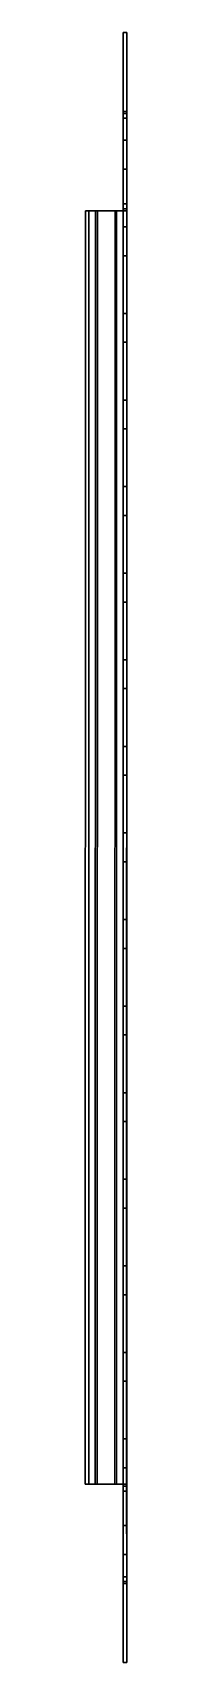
# Model space of a CAD drawing. Extents: x -11 to 1, y 0 to 476.
import ezdxf

# ---------------------------------------------------------------- set-up
doc = ezdxf.new("R2010")
doc.units = 0
doc.layers.get('0').update_dxf_attribs({"color": 1, "linetype": 'CONTINUOUS'})

# ---------------------------------------------------------------- blocks, each defined once
blk = doc.blocks.new('QUAD')
at = {"linetype": 'CONTINUOUS'}
for p, q in [((-1, -8.42), (-1, -16.84)), ((-1, -8.42), (-1, -8.42, 8.42)), ((-1, -8.42, 8.42), (-1, -16.84, 8.42)), ((-1, -16.84), (-1, -16.84, 8.42)), ((-1, -33.68), (-1, -42.1)), ((-1, -33.68), (-1, -33.68, 8.42)), ((-1, -33.68, 8.42), (-1, -42.1, 8.42)), ((-1, -42.1), (-1, -42.1, 8.42)), ((-1, -58.94), (-1, -67.36)), ((-1, -58.94), (-1, -58.94, 8.42)), ((-1, -58.94, 8.42), (-1, -67.36, 8.42)), ((-1, -67.36), (-1, -67.36, 8.42)), ((-1, -84.2), (-1, -92.62)), ((-1, -84.2), (-1, -84.2, 8.42)), ((-1, -84.2, 8.42), (-1, -92.62, 8.42)), ((-1, -92.62), (-1, -92.62, 8.42)), ((-1, -109.46), (-1, -117.88)), ((-1, -109.46), (-1, -109.46, 8.42)), ((-1, -109.46, 8.42), (-1, -117.88, 8.42)), ((-1, -117.88), (-1, -117.88, 8.42)), ((-1, -134.72), (-1, -143.14)), ((-1, -134.72), (-1, -134.72, 8.42)), ((-1, -134.72, 8.42), (-1, -143.14, 8.42)), ((-1, -143.14), (-1, -143.14, 8.42)), ((-1, -159.98), (-1, -168.4)), ((-1, -159.98), (-1, -159.98, 8.42)), ((-1, -159.98, 8.42), (-1, -168.4, 8.42)), ((-1, -168.4), (-1, -168.4, 8.42)), ((-1, -185.24), (-1, -193.66)), ((-1, -185.24), (-1, -185.24, 8.42)), ((-1, -185.24, 8.42), (-1, -193.66, 8.42)), ((-1, -193.66), (-1, -193.66, 8.42)), ((-1, -210.5), (-1, -218.92)), ((-1, -210.5), (-1, -210.5, 8.42)), ((-1, -210.5, 8.42), (-1, -218.92, 8.42)), ((-1, -218.92), (-1, -218.92, 8.42)), ((-1, -235.76), (-1, -244.18)), ((-1, -235.76), (-1, -235.76, 8.42)), ((-1, -235.76, 8.42), (-1, -244.18, 8.42)), ((-1, -244.18), (-1, -244.18, 8.42)), ((-1, -261.02), (-1, -269.44)), ((-1, -261.02), (-1, -261.02, 8.42)), ((-1, -261.02, 8.42), (-1, -269.44, 8.42)), ((-1, -269.44), (-1, -269.44, 8.42)), ((-1, -286.28), (-1, -286.28, 8.42)), ((-1, -286.28), (-1, -294.7)), ((-1, -286.28, 8.42), (-1, -294.7, 8.42)), ((-1, -294.7), (-1, -294.7, 8.42)), ((-1, -311.54), (-1, -319.96)), ((-1, -311.54), (-1, -311.54, 8.42)), ((-1, -311.54, 8.42), (-1, -319.96, 8.42)), ((-1, -319.96), (-1, -319.96, 8.42)), ((-1, -336.8), (-1, -336.8, 8.42)), ((-1, -336.8), (-1, -345.22)), ((-1, -336.8, 8.42), (-1, -345.22, 8.42)), ((-1, -345.22), (-1, -345.22, 8.42)), ((-1, -362.06), (-1, -362.06, 8.42)), ((-1, -362.06), (-1, -370.48)), ((-1, -362.06, 8.42), (-1, -370.48, 8.42)), ((-1, -370.48), (-1, -370.48, 8.42)), ((-1, -387.32), (-1, -387.32, 8.42)), ((-1, -387.32), (-1, -395.74)), ((-1, -387.32, 8.42), (-1, -395.74, 8.42)), ((-1, -395.74), (-1, -395.74, 8.42)), ((-1, -412.58), (-1, -412.58, 8.42)), ((-1, -412.58), (-1, -421)), ((-1, -412.58, 8.42), (-1, -421, 8.42)), ((-1, -421), (-1, -421, 8.42))]:
    blk.add_line(p, q, dxfattribs=at)

msp = doc.modelspace()

# ---------------------------------------------------------------- linework, layer by layer
at = {"linetype": 'CONTINUOUS'}
for p, q in [((0, 475.5), (0, 0)), ((0, 475.5, 25.26), (0, 0, 25.26)), ((1, 475.5), (0, 475.5)), ((1, 475.5, 82), (0, 475.5, 82)), ((0, 475.5), (0, 475.5, 82)), ((0, 475.5, 82), (0, 452.5, 82)), ((1, 475.5), (1, 0)), ((1, 475.5, 25.26), (1, 0, 25.26)), ((1, 475.5), (1, 475.5, 82)), ((1, 475.5, 82), (1, 452.5, 82)), ((0, 452.5), (1, 452.5)), ((0, 23, 82), (0, 452.5, 82)), ((0, 452.5, 82), (1, 452.5, 82)), ((0, 452.5, 82), (0, 452.5, 82)), ((0, 452.5, 82), (0, 23, 82)), ((0, 452.5, 25.26), (0, 444.08, 25.26)), ((0, 451.91, 83.41), (0, 23.59, 83.41)), ((1, 452.5, 82), (1, 23, 82)), ((1, 93.5, 82), (1, 452.5, 82)), ((1, 452.5, 25.26), (1, 444.08, 25.26)), ((1, 23.59, 83.41), (1, 451.91, 83.41)), ((0, 25, 84), (0, 450.5, 84)), ((1, 450.5, 84), (1, 25, 84)), ((1, 450.5, 84), (1, 425.5, 84)), ((0, 444.08, 33.68), (1, 444.08, 33.68)), ((0, 444.08, 25.26), (1, 444.08, 25.26)), ((0, 444.08, 58.94), (1, 444.08, 58.94)), ((0, 444.08, 50.52), (1, 444.08, 50.52)), ((0, 444.08, 58.94), (0, 444.08, 82)), ((0, 435.66, 33.68), (1, 435.66, 33.68)), ((0, 435.66, 25.26), (1, 435.66, 25.26)), ((0, 435.66, 58.94), (1, 435.66, 58.94)), ((0, 435.66, 50.52), (1, 435.66, 50.52)), ((0, 435.66, 25.26), (0, 418.82, 25.26)), ((0, 435.66, 50.52), (0, 418.82, 50.52)), ((1, 435.66, 25.26), (1, 418.82, 25.26)), ((1, 435.66, 50.52), (1, 418.82, 50.52)), ((-11.06, 52, 92.89), (-11, 423.5, 92.89)), ((-11.06, 52, 88.29), (-11, 423.5, 88.29)), ((-11, 423.5, 92.89), (-10, 423.5, 92.62)), ((-11, 423.5, 92.89), (-8.08, 423.5, 97.95)), ((-11, 423.5, 88.29), (-10, 423.5, 88.29)), ((-11, 423.5, 88.29), (-11, 423.5, 92.89)), ((-10, 423.5, 92.62), (-10.06, 52, 92.62)), ((-10, 423.5, 88.29), (-10.06, 52, 88.29)), ((-7.5, 423.5, 96.95), (-10, 423.5, 92.62)), ((-10, 423.5, 88.29), (-10, 423.5, 92.62)), ((-8.08, 423.5, 97.95), (-8.14, 52, 97.95)), ((-1.92, 423.5, 97.95), (-8.08, 423.5, 97.95)), ((-8.08, 423.5, 97.95), (-7.5, 423.5, 96.95)), ((-2.5, 423.5, 96.95), (-7.5, 423.5, 96.95)), ((-1.92, 423.5, 97.95), (-2.5, 423.5, 96.95)), ((-2.5, 423.5, 96.95), (0, 423.5, 92.62)), ((-1.98, 423.5, 97.95), (-1.98, 52, 97.95)), ((1, 423.5, 92.89), (-1.92, 423.5, 97.95)), ((0, 424.09, 84.59), (-0.06, 51.41, 84.59)), ((0, 423.5, 86), (-0.06, 52, 86)), ((0, 423.5, 92.62), (-0.06, 52, 92.62)), ((0, 424.09, 84.59), (0, 425.5, 84)), ((1, 425.5, 84), (0, 425.5, 84)), ((0, 423.5, 86), (0, 424.09, 84.59)), ((1, 424.09, 84.59), (0, 424.09, 84.59)), ((0, 423.5, 86), (0, 423.5, 92.62)), ((0, 423.5, 86), (1, 423.5, 86)), ((0, 423.5, 92.62), (1, 423.5, 92.89)), ((1, 425.5, 84), (0.94, 51.41, 84.59)), ((0.94, 423.5, 86), (0.94, 52, 86)), ((1, 423.5, 92.89), (0.94, 52, 92.89)), ((1, 424.09, 84.59), (1, 425.5, 84)), ((1, 423.5, 86), (1, 424.09, 84.59)), ((1, 423.5, 86), (1, 423.5, 92.89)), ((0, 418.82, 33.68), (1, 418.82, 33.68)), ((0, 418.82, 25.26), (1, 418.82, 25.26)), ((0, 418.82, 58.94), (1, 418.82, 58.94)), ((0, 418.82, 50.52), (1, 418.82, 50.52)), ((0, 410.4, 33.68), (1, 410.4, 33.68)), ((0, 410.4, 25.26), (1, 410.4, 25.26)), ((0, 410.4, 58.94), (1, 410.4, 58.94)), ((0, 410.4, 50.52), (1, 410.4, 50.52)), ((0, 410.4, 25.26), (0, 393.56, 25.26)), ((0, 410.4, 50.52), (0, 393.56, 50.52)), ((1, 410.4, 25.26), (1, 393.56, 25.26)), ((1, 410.4, 50.52), (1, 393.56, 50.52)), ((0, 393.56, 33.68), (1, 393.56, 33.68)), ((0, 393.56, 25.26), (1, 393.56, 25.26)), ((0, 393.56, 58.94), (1, 393.56, 58.94)), ((0, 393.56, 50.52), (1, 393.56, 50.52)), ((0, 385.14, 33.68), (1, 385.14, 33.68)), ((0, 385.14, 25.26), (1, 385.14, 25.26)), ((0, 385.14, 58.94), (1, 385.14, 58.94)), ((0, 385.14, 50.52), (1, 385.14, 50.52)), ((0, 385.14, 25.26), (0, 368.3, 25.26)), ((0, 385.14, 50.52), (0, 368.3, 50.52)), ((1, 385.14, 25.26), (1, 368.3, 25.26)), ((1, 385.14, 50.52), (1, 368.3, 50.52)), ((0, 368.3, 33.68), (1, 368.3, 33.68)), ((0, 368.3, 25.26), (1, 368.3, 25.26)), ((0, 368.3, 58.94), (1, 368.3, 58.94)), ((0, 368.3, 50.52), (1, 368.3, 50.52)), ((0, 359.88, 33.68), (1, 359.88, 33.68)), ((0, 359.88, 25.26), (1, 359.88, 25.26)), ((0, 359.88, 58.94), (1, 359.88, 58.94)), ((0, 359.88, 50.52), (1, 359.88, 50.52)), ((0, 359.88, 25.26), (0, 343.04, 25.26)), ((0, 359.88, 50.52), (0, 343.04, 50.52)), ((1, 359.88, 25.26), (1, 343.04, 25.26)), ((1, 359.88, 50.52), (1, 343.04, 50.52)), ((0, 343.04, 33.68), (1, 343.04, 33.68)), ((0, 343.04, 25.26), (1, 343.04, 25.26)), ((0, 343.04, 58.94), (1, 343.04, 58.94)), ((0, 343.04, 50.52), (1, 343.04, 50.52)), ((0, 334.62, 33.68), (1, 334.62, 33.68)), ((0, 334.62, 25.26), (1, 334.62, 25.26)), ((0, 334.62, 58.94), (1, 334.62, 58.94)), ((0, 334.62, 50.52), (1, 334.62, 50.52)), ((0, 334.62, 25.26), (0, 317.78, 25.26)), ((0, 334.62, 50.52), (0, 317.78, 50.52)), ((1, 334.62, 25.26), (1, 317.78, 25.26)), ((1, 334.62, 50.52), (1, 317.78, 50.52)), ((0, 317.78, 33.68), (1, 317.78, 33.68)), ((0, 317.78, 25.26), (1, 317.78, 25.26)), ((0, 317.78, 58.94), (1, 317.78, 58.94)), ((0, 317.78, 50.52), (1, 317.78, 50.52)), ((0, 309.36, 33.68), (1, 309.36, 33.68)), ((0, 309.36, 25.26), (1, 309.36, 25.26)), ((0, 309.36, 58.94), (1, 309.36, 58.94)), ((0, 309.36, 50.52), (1, 309.36, 50.52)), ((0, 309.36, 25.26), (0, 292.52, 25.26)), ((0, 309.36, 50.52), (0, 292.52, 50.52)), ((1, 309.36, 25.26), (1, 292.52, 25.26)), ((1, 309.36, 50.52), (1, 292.52, 50.52)), ((0, 292.52, 33.68), (1, 292.52, 33.68)), ((0, 292.52, 25.26), (1, 292.52, 25.26)), ((0, 292.52, 58.94), (1, 292.52, 58.94)), ((0, 292.52, 50.52), (1, 292.52, 50.52)), ((0, 284.1, 33.68), (1, 284.1, 33.68)), ((0, 284.1, 25.26), (1, 284.1, 25.26)), ((0, 284.1, 58.94), (1, 284.1, 58.94)), ((0, 284.1, 50.52), (1, 284.1, 50.52)), ((0, 284.1, 25.26), (0, 267.26, 25.26)), ((0, 284.1, 50.52), (0, 267.26, 50.52)), ((1, 284.1, 25.26), (1, 267.26, 25.26)), ((1, 284.1, 50.52), (1, 267.26, 50.52)), ((0, 267.26, 33.68), (1, 267.26, 33.68)), ((0, 267.26, 25.26), (1, 267.26, 25.26)), ((0, 267.26, 58.94), (1, 267.26, 58.94)), ((0, 267.26, 50.52), (1, 267.26, 50.52)), ((0, 258.84, 33.68), (1, 258.84, 33.68)), ((0, 258.84, 25.26), (1, 258.84, 25.26)), ((0, 258.84, 58.94), (1, 258.84, 58.94)), ((0, 258.84, 50.52), (1, 258.84, 50.52)), ((0, 258.84, 25.26), (0, 242, 25.26)), ((0, 258.84, 50.52), (0, 242, 50.52)), ((1, 258.84, 25.26), (1, 242, 25.26)), ((1, 258.84, 50.52), (1, 242, 50.52)), ((0, 242, 33.68), (1, 242, 33.68)), ((0, 242, 25.26), (1, 242, 25.26)), ((0, 242, 58.94), (1, 242, 58.94)), ((0, 242, 50.52), (1, 242, 50.52)), ((0, 233.58, 33.68), (1, 233.58, 33.68)), ((0, 233.58, 25.26), (1, 233.58, 25.26)), ((0, 233.58, 58.94), (1, 233.58, 58.94)), ((0, 233.58, 50.52), (1, 233.58, 50.52)), ((0, 233.58, 25.26), (0, 216.74, 25.26)), ((0, 233.58, 50.52), (0, 216.74, 50.52)), ((1, 233.58, 25.26), (1, 216.74, 25.26)), ((1, 233.58, 50.52), (1, 216.74, 50.52)), ((0, 216.74, 33.68), (1, 216.74, 33.68)), ((0, 216.74, 25.26), (1, 216.74, 25.26)), ((0, 216.74, 58.94), (1, 216.74, 58.94)), ((0, 216.74, 50.52), (1, 216.74, 50.52)), ((0, 208.32, 33.68), (1, 208.32, 33.68)), ((0, 208.32, 25.26), (1, 208.32, 25.26)), ((0, 208.32, 58.94), (1, 208.32, 58.94)), ((0, 208.32, 50.52), (1, 208.32, 50.52)), ((0, 208.32, 25.26), (0, 191.48, 25.26)), ((0, 208.32, 50.52), (0, 191.48, 50.52)), ((1, 208.32, 25.26), (1, 191.48, 25.26)), ((1, 208.32, 50.52), (1, 191.48, 50.52)), ((0, 191.48, 33.68), (1, 191.48, 33.68)), ((0, 191.48, 25.26), (1, 191.48, 25.26)), ((0, 191.48, 58.94), (1, 191.48, 58.94)), ((0, 191.48, 50.52), (1, 191.48, 50.52)), ((0, 183.06, 33.68), (1, 183.06, 33.68)), ((0, 183.06, 25.26), (1, 183.06, 25.26)), ((0, 183.06, 58.94), (1, 183.06, 58.94)), ((0, 183.06, 50.52), (1, 183.06, 50.52)), ((0, 183.06, 25.26), (0, 166.22, 25.26)), ((0, 183.06, 50.52), (0, 166.22, 50.52)), ((1, 183.06, 25.26), (1, 166.22, 25.26)), ((1, 183.06, 50.52), (1, 166.22, 50.52)), ((0, 166.22, 33.68), (1, 166.22, 33.68)), ((0, 166.22, 25.26), (1, 166.22, 25.26)), ((0, 166.22, 58.94), (1, 166.22, 58.94)), ((0, 166.22, 50.52), (1, 166.22, 50.52)), ((0, 157.8, 33.68), (1, 157.8, 33.68)), ((0, 157.8, 25.26), (1, 157.8, 25.26)), ((0, 157.8, 58.94), (1, 157.8, 58.94)), ((0, 157.8, 50.52), (1, 157.8, 50.52)), ((0, 157.8, 25.26), (0, 140.96, 25.26)), ((0, 157.8, 50.52), (0, 140.96, 50.52)), ((1, 157.8, 25.26), (1, 140.96, 25.26)), ((1, 157.8, 50.52), (1, 140.96, 50.52)), ((0, 140.96, 33.68), (1, 140.96, 33.68)), ((0, 140.96, 25.26), (1, 140.96, 25.26)), ((0, 140.96, 58.94), (1, 140.96, 58.94)), ((0, 140.96, 50.52), (1, 140.96, 50.52)), ((0, 132.54, 33.68), (1, 132.54, 33.68)), ((0, 132.54, 25.26), (1, 132.54, 25.26)), ((0, 132.54, 58.94), (1, 132.54, 58.94)), ((0, 132.54, 50.52), (1, 132.54, 50.52)), ((0, 132.54, 25.26), (0, 115.7, 25.26)), ((0, 132.54, 50.52), (0, 115.7, 50.52)), ((1, 132.54, 25.26), (1, 115.7, 25.26)), ((1, 132.54, 50.52), (1, 115.7, 50.52)), ((0, 115.7, 33.68), (1, 115.7, 33.68)), ((0, 115.7, 25.26), (1, 115.7, 25.26)), ((0, 115.7, 58.94), (1, 115.7, 58.94)), ((0, 115.7, 50.52), (1, 115.7, 50.52)), ((0, 107.28, 33.68), (1, 107.28, 33.68)), ((0, 107.28, 25.26), (1, 107.28, 25.26)), ((0, 107.28, 58.94), (1, 107.28, 58.94)), ((0, 107.28, 50.52), (1, 107.28, 50.52)), ((0, 107.28, 25.26), (0, 90.44, 25.26)), ((0, 107.28, 50.52), (0, 90.44, 50.52)), ((1, 107.28, 25.26), (1, 90.44, 25.26)), ((1, 107.28, 50.52), (1, 90.44, 50.52)), ((0, 90.44, 33.68), (1, 90.44, 33.68)), ((0, 90.44, 25.26), (1, 90.44, 25.26)), ((0, 90.44, 58.94), (1, 90.44, 58.94)), ((0, 90.44, 50.52), (1, 90.44, 50.52)), ((0, 82.02, 33.68), (1, 82.02, 33.68)), ((0, 82.02, 25.26), (1, 82.02, 25.26)), ((0, 82.02, 58.94), (1, 82.02, 58.94)), ((0, 82.02, 50.52), (1, 82.02, 50.52)), ((0, 82.02, 25.26), (0, 65.18, 25.26)), ((0, 82.02, 50.52), (0, 65.18, 50.52)), ((1, 82.02, 25.26), (1, 65.18, 25.26)), ((1, 82.02, 50.52), (1, 65.18, 50.52)), ((0, 65.18, 33.68), (1, 65.18, 33.68)), ((0, 65.18, 25.26), (1, 65.18, 25.26)), ((0, 65.18, 58.94), (1, 65.18, 58.94)), ((0, 65.18, 50.52), (1, 65.18, 50.52)), ((0, 56.76, 33.68), (1, 56.76, 33.68)), ((0, 56.76, 25.26), (1, 56.76, 25.26)), ((0, 56.76, 58.94), (1, 56.76, 58.94)), ((0, 56.76, 50.52), (1, 56.76, 50.52)), ((0, 56.76, 25.26), (0, 39.92, 25.26)), ((0, 56.76, 50.52), (0, 39.92, 50.52)), ((1, 56.76, 25.26), (1, 39.92, 25.26)), ((1, 56.76, 50.52), (1, 39.92, 50.52)), ((-8.14, 52, 97.95), (-11.06, 52, 92.89)), ((-10.06, 52, 92.62), (-11.06, 52, 92.89)), ((-11.06, 52, 92.89), (-11.06, 52, 88.29)), ((-10.06, 52, 88.29), (-11.06, 52, 88.29)), ((-7.56, 52, 96.95), (-10.06, 52, 92.62)), ((-10.06, 52, 92.62), (-10.06, 52, 88.29)), ((-1.98, 52, 97.95), (-8.14, 52, 97.95)), ((-8.14, 52, 97.95), (-7.56, 52, 96.95)), ((-7.56, 52, 96.95), (-2.56, 52, 96.95)), ((-0.06, 52, 92.62), (-2.56, 52, 96.95)), ((-2.56, 52, 96.95), (-1.98, 52, 97.95)), ((0.94, 52, 92.89), (-1.98, 52, 97.95)), ((-0.06, 51.41, 84.59), (-0.06, 52, 86)), ((-0.06, 52, 86), (0.94, 52, 86)), ((-0.06, 52, 86), (-0.06, 52, 92.62)), ((-0.06, 52, 92.62), (0.94, 52, 92.89)), ((-0.06, 51.41, 84.59), (0.94, 51.41, 84.59)), ((-0.06, 51.41, 84.59), (-0.06, 50, 84)), ((-0.06, 50, 84), (0.94, 50, 84)), ((0.94, 52, 86), (0.94, 51.41, 84.59)), ((0.94, 52, 86), (0.94, 52, 92.89)), ((0.94, 51.41, 84.59), (0.94, 50, 84)), ((1, 25, 84), (0.94, 50, 84)), ((0, 39.92, 33.68), (1, 39.92, 33.68)), ((0, 39.92, 25.26), (1, 39.92, 25.26)), ((0, 39.92, 58.94), (1, 39.92, 58.94)), ((0, 39.92, 50.52), (1, 39.92, 50.52)), ((0, 31.5, 33.68), (1, 31.5, 33.68)), ((0, 31.5, 25.26), (1, 31.5, 25.26)), ((0, 31.5, 58.94), (1, 31.5, 58.94)), ((0, 31.5, 50.52), (1, 31.5, 50.52)), ((0, 31.5, 58.94), (0, 31.5, 82)), ((0, 31.5, 25.26), (0, 23, 25.26)), ((1, 31.5, 25.26), (1, 23, 25.26)), ((0, 23.59, 83.41), (0, 25, 84)), ((0, 25, 84), (1, 25, 84)), ((1, 25, 84), (1, 23.59, 83.41)), ((0, 23, 82), (0, 23.59, 83.41)), ((0, 23.59, 83.41), (1, 23.59, 83.41)), ((1, 23, 82), (0, 23, 82)), ((0, 0, 82), (0, 23, 82)), ((1, 23.59, 83.41), (1, 23, 82)), ((1, 0, 82), (1, 23, 82)), ((0, 0), (1, 0)), ((0, 0, 82), (1, 0, 82)), ((0, 0, 82), (0, 0)), ((0, 0, 25.26), (1, 0, 25.26)), ((1, 0, 82), (1, 0))]:
    msp.add_line(p, q, dxfattribs=at)
for points in [[(0, 475.5), (0, 475.5, 25.26), (0, 0, 25.26), (0, 0)], [(0, 444.08, 25.26), (0, 444.08, 82), (0, 475.5, 82), (0, 475.5, 25.26)], [(0, 475.5), (1, 475.5), (1, 475.5, 82), (0, 475.5, 82)], [(1, 452.5, 82), (0, 452.5, 82), (0, 475.5, 82), (1, 475.5, 82)], [(1, 475.5), (0, 475.5), (0, 0), (1, 0)], [(1, 475.5), (1, 475.5, 25.26), (1, 0, 25.26), (1, 0)], [(1, 444.08, 25.26), (1, 444.08, 82), (1, 475.5, 82), (1, 475.5, 25.26)], [(0, 452.5, 82), (1, 452.5, 82), (1, 451.91, 83.41), (0, 451.91, 83.41)], [(0, 23, 82), (0, 23.59, 83.41), (0, 451.91, 83.41), (0, 452.5, 82)], [(0, 451.91, 83.41), (1, 451.91, 83.41), (1, 450.5, 84), (0, 450.5, 84)], [(0, 23.59, 83.41), (0, 25, 84), (0, 450.5, 84), (0, 451.91, 83.41)], [(1, 23, 82), (1, 23.59, 83.41), (1, 451.91, 83.41), (1, 452.5, 82)], [(1, 23.59, 83.41), (1, 25, 84), (1, 450.5, 84), (1, 451.91, 83.41)], [(0, 450.5, 84), (1, 450.5, 84), (1, 25, 84), (0, 25, 84)], [(0, 444.08, 33.68), (0, 435.66, 33.68), (0, 435.66, 50.52), (0, 444.08, 50.52)], [(0, 444.08, 25.26), (1, 444.08, 25.26), (1, 435.66, 25.26), (0, 435.66, 25.26)], [(0, 444.08, 82), (0, 444.08, 58.94), (0, 31.5, 58.94), (0, 31.5, 82)], [(0, 444.08, 50.52), (1, 444.08, 50.52), (1, 435.66, 50.52), (0, 435.66, 50.52)], [(1, 444.08, 58.94), (0, 444.08, 58.94), (0, 435.66, 58.94), (1, 435.66, 58.94)], [(1, 444.08, 50.52), (0, 444.08, 50.52), (0, 444.08, 58.94), (1, 444.08, 58.94)], [(0, 444.08, 25.26), (1, 444.08, 25.26), (1, 435.66, 25.26), (0, 435.66, 25.26)], [(1, 444.08, 33.68), (0, 444.08, 33.68), (0, 435.66, 33.68), (1, 435.66, 33.68)], [(1, 444.08, 25.26), (0, 444.08, 25.26), (0, 444.08, 33.68), (1, 444.08, 33.68)], [(1, 444.08, 33.68), (1, 435.66, 33.68), (1, 435.66, 50.52), (1, 444.08, 50.52)], [(1, 31.5, 82), (1, 31.5, 58.94), (1, 444.08, 58.94), (1, 444.08, 82)], [(0, 418.82, 25.26), (0, 418.82, 50.52), (0, 435.66, 50.52), (0, 435.66, 25.26)], [(0, 435.66, 58.94), (0, 435.66, 50.52), (0, 418.82, 50.52), (0, 418.82, 58.94)], [(0, 435.66, 50.52), (1, 435.66, 50.52), (1, 435.66, 58.94), (0, 435.66, 58.94)], [(0, 435.66, 25.26), (1, 435.66, 25.26), (1, 435.66, 33.68), (0, 435.66, 33.68)], [(1, 418.82, 25.26), (1, 418.82, 50.52), (1, 435.66, 50.52), (1, 435.66, 25.26)], [(1, 418.82, 50.52), (1, 435.66, 50.52), (1, 435.66, 58.94), (1, 418.82, 58.94)], [(-11, 423.5, 92.89), (-8.08, 423.5, 97.95), (-8.14, 52, 97.95), (-11.06, 52, 92.89)], [(-11, 423.5, 88.29), (-11, 423.5, 92.89), (-11.06, 52, 92.89), (-11.06, 52, 88.29)], [(-11.06, 52, 88.29), (-10.06, 52, 88.29), (-10.06, 423.5, 88.29), (-11, 423.5, 88.29)], [(-10, 423.5, 92.62), (-7.5, 423.5, 96.95), (-8.08, 423.5, 97.95), (-11, 423.5, 92.89)], [(-10, 423.5, 88.29), (-10, 423.5, 92.62), (-11, 423.5, 92.89), (-11, 423.5, 88.29)], [(-10, 423.5, 88.29), (-10.06, 52, 88.29), (-10.06, 52, 92.62), (-10, 423.5, 92.62)], [(-10, 423.5, 92.62), (-10.06, 52, 92.62), (-7.56, 52, 96.95), (-7.5, 423.5, 96.95)], [(-1.92, 423.5, 97.95), (-1.98, 52, 97.95), (-8.14, 52, 97.95), (-8.08, 423.5, 97.95)], [(-7.5, 423.5, 96.95), (-7.56, 52, 96.95), (-8.14, 52, 97.95), (-8.08, 423.5, 97.95)], [(-2.5, 423.5, 96.95), (-1.92, 423.5, 97.95), (-8.08, 423.5, 97.95), (-7.5, 423.5, 96.95)], [(-0.06, 52, 92.62), (0, 423.5, 92.62), (-2.5, 423.5, 96.95), (-2.56, 52, 96.95)], [(0, 423.5, 92.62), (1, 423.5, 92.89), (-1.92, 423.5, 97.95), (-2.5, 423.5, 96.95)], [(0.94, 52, 92.89), (-1.98, 52, 97.95), (-1.92, 423.5, 97.95), (1, 423.5, 92.89)], [(0, 425.5, 84), (0, 424.09, 84.59), (-0.06, 51.41, 84.59), (-0.06, 50, 84)], [(0, 424.09, 84.59), (0, 423.5, 86), (-0.06, 52, 86), (-0.06, 51.41, 84.59)], [(0, 423.5, 86), (0.94, 423.5, 86), (0.94, 52, 86), (-0.06, 52, 86)], [(0, 423.5, 86), (0, 423.5, 92.62), (-0.06, 52, 92.62), (-0.06, 52, 86)], [(0, 423.5, 92.62), (1, 423.5, 92.89), (0.94, 52, 92.89), (-0.06, 52, 92.62)], [(0, 425.5, 84), (1, 425.5, 84), (1, 424.09, 84.59), (0, 424.09, 84.59)], [(0, 424.09, 84.59), (1, 424.09, 84.59), (1, 423.5, 86), (0, 423.5, 86)], [(0, 423.5, 86), (1, 423.5, 86), (1, 423.5, 92.89), (0, 423.5, 92.62)], [(1, 425.5, 84), (1, 424.09, 84.59), (0.94, 51.41, 84.59), (0.94, 50, 84)], [(1, 424.09, 84.59), (1, 423.5, 86), (0.94, 52, 86), (0.94, 51.41, 84.59)], [(1, 423.5, 86), (0.94, 52, 86), (0.94, 52, 92.89), (1, 423.5, 92.89)], [(0, 410.4, 33.68), (0, 410.4, 50.52), (0, 418.82, 50.52), (0, 418.82, 33.68)], [(0, 410.4, 33.68), (0, 410.4, 50.52), (0, 418.82, 50.52), (0, 418.82, 33.68)], [(0, 418.82, 50.52), (1, 418.82, 50.52), (1, 410.4, 50.52), (0, 410.4, 50.52)], [(1, 418.82, 58.94), (0, 418.82, 58.94), (0, 410.4, 58.94), (1, 410.4, 58.94)], [(1, 418.82, 50.52), (0, 418.82, 50.52), (0, 418.82, 58.94), (1, 418.82, 58.94)], [(0, 418.82, 25.26), (1, 418.82, 25.26), (1, 410.4, 25.26), (0, 410.4, 25.26)], [(1, 418.82, 33.68), (0, 418.82, 33.68), (0, 410.4, 33.68), (1, 410.4, 33.68)], [(1, 418.82, 25.26), (0, 418.82, 25.26), (0, 418.82, 33.68), (1, 418.82, 33.68)], [(1, 410.4, 33.68), (1, 410.4, 50.52), (1, 418.82, 50.52), (1, 418.82, 33.68)], [(0, 393.56, 25.26), (0, 393.56, 50.52), (0, 410.4, 50.52), (0, 410.4, 25.26)], [(0, 410.4, 58.94), (0, 410.4, 50.52), (0, 393.56, 50.52), (0, 393.56, 58.94)], [(0, 410.4, 50.52), (1, 410.4, 50.52), (1, 410.4, 58.94), (0, 410.4, 58.94)], [(0, 410.4, 25.26), (1, 410.4, 25.26), (1, 410.4, 33.68), (0, 410.4, 33.68)], [(1, 393.56, 25.26), (1, 393.56, 50.52), (1, 410.4, 50.52), (1, 410.4, 25.26)], [(1, 393.56, 50.52), (1, 410.4, 50.52), (1, 410.4, 58.94), (1, 393.56, 58.94)], [(0, 385.14, 33.68), (0, 385.14, 50.52), (0, 393.56, 50.52), (0, 393.56, 33.68)], [(0, 385.14, 33.68), (0, 385.14, 50.52), (0, 393.56, 50.52), (0, 393.56, 33.68)], [(0, 393.56, 50.52), (1, 393.56, 50.52), (1, 385.14, 50.52), (0, 385.14, 50.52)], [(1, 393.56, 58.94), (0, 393.56, 58.94), (0, 385.14, 58.94), (1, 385.14, 58.94)], [(1, 393.56, 50.52), (0, 393.56, 50.52), (0, 393.56, 58.94), (1, 393.56, 58.94)], [(0, 393.56, 25.26), (1, 393.56, 25.26), (1, 385.14, 25.26), (0, 385.14, 25.26)], [(1, 393.56, 33.68), (0, 393.56, 33.68), (0, 385.14, 33.68), (1, 385.14, 33.68)], [(1, 393.56, 25.26), (0, 393.56, 25.26), (0, 393.56, 33.68), (1, 393.56, 33.68)], [(1, 385.14, 33.68), (1, 385.14, 50.52), (1, 393.56, 50.52), (1, 393.56, 33.68)], [(0, 368.3, 25.26), (0, 368.3, 50.52), (0, 385.14, 50.52), (0, 385.14, 25.26)], [(0, 385.14, 58.94), (0, 385.14, 50.52), (0, 368.3, 50.52), (0, 368.3, 58.94)], [(0, 385.14, 50.52), (1, 385.14, 50.52), (1, 385.14, 58.94), (0, 385.14, 58.94)], [(0, 385.14, 25.26), (1, 385.14, 25.26), (1, 385.14, 33.68), (0, 385.14, 33.68)], [(1, 368.3, 25.26), (1, 368.3, 50.52), (1, 385.14, 50.52), (1, 385.14, 25.26)], [(1, 368.3, 50.52), (1, 385.14, 50.52), (1, 385.14, 58.94), (1, 368.3, 58.94)], [(0, 359.88, 33.68), (0, 359.88, 50.52), (0, 368.3, 50.52), (0, 368.3, 33.68)], [(0, 359.88, 33.68), (0, 359.88, 50.52), (0, 368.3, 50.52), (0, 368.3, 33.68)], [(0, 368.3, 50.52), (1, 368.3, 50.52), (1, 359.88, 50.52), (0, 359.88, 50.52)], [(1, 368.3, 58.94), (0, 368.3, 58.94), (0, 359.88, 58.94), (1, 359.88, 58.94)], [(1, 368.3, 50.52), (0, 368.3, 50.52), (0, 368.3, 58.94), (1, 368.3, 58.94)], [(0, 368.3, 25.26), (1, 368.3, 25.26), (1, 359.88, 25.26), (0, 359.88, 25.26)], [(1, 368.3, 33.68), (0, 368.3, 33.68), (0, 359.88, 33.68), (1, 359.88, 33.68)], [(1, 368.3, 25.26), (0, 368.3, 25.26), (0, 368.3, 33.68), (1, 368.3, 33.68)], [(1, 359.88, 33.68), (1, 359.88, 50.52), (1, 368.3, 50.52), (1, 368.3, 33.68)], [(0, 343.04, 25.26), (0, 343.04, 50.52), (0, 359.88, 50.52), (0, 359.88, 25.26)], [(0, 343.04, 25.26), (0, 343.04, 50.52), (0, 359.88, 50.52), (0, 359.88, 25.26)], [(0, 359.88, 58.94), (0, 359.88, 50.52), (0, 343.04, 50.52), (0, 343.04, 58.94)], [(0, 359.88, 50.52), (1, 359.88, 50.52), (1, 359.88, 58.94), (0, 359.88, 58.94)], [(0, 359.88, 25.26), (1, 359.88, 25.26), (1, 359.88, 33.68), (0, 359.88, 33.68)], [(1, 343.04, 50.52), (1, 359.88, 50.52), (1, 359.88, 58.94), (1, 343.04, 58.94)], [(1, 343.04, 25.26), (1, 343.04, 50.52), (1, 359.88, 50.52), (1, 359.88, 25.26)], [(0, 334.62, 33.68), (0, 334.62, 50.52), (0, 343.04, 50.52), (0, 343.04, 33.68)], [(0, 334.62, 33.68), (0, 334.62, 50.52), (0, 343.04, 50.52), (0, 343.04, 33.68)], [(0, 343.04, 50.52), (1, 343.04, 50.52), (1, 334.62, 50.52), (0, 334.62, 50.52)], [(1, 343.04, 58.94), (0, 343.04, 58.94), (0, 334.62, 58.94), (1, 334.62, 58.94)], [(1, 343.04, 50.52), (0, 343.04, 50.52), (0, 343.04, 58.94), (1, 343.04, 58.94)], [(0, 343.04, 25.26), (1, 343.04, 25.26), (1, 334.62, 25.26), (0, 334.62, 25.26)], [(1, 343.04, 33.68), (0, 343.04, 33.68), (0, 334.62, 33.68), (1, 334.62, 33.68)], [(1, 343.04, 25.26), (0, 343.04, 25.26), (0, 343.04, 33.68), (1, 343.04, 33.68)], [(1, 334.62, 33.68), (1, 334.62, 50.52), (1, 343.04, 50.52), (1, 343.04, 33.68)], [(0, 317.78, 25.26), (0, 317.78, 50.52), (0, 334.62, 50.52), (0, 334.62, 25.26)], [(0, 334.62, 58.94), (0, 334.62, 50.52), (0, 317.78, 50.52), (0, 317.78, 58.94)], [(0, 334.62, 50.52), (1, 334.62, 50.52), (1, 334.62, 58.94), (0, 334.62, 58.94)], [(0, 334.62, 25.26), (1, 334.62, 25.26), (1, 334.62, 33.68), (0, 334.62, 33.68)], [(1, 317.78, 25.26), (1, 317.78, 50.52), (1, 334.62, 50.52), (1, 334.62, 25.26)], [(1, 317.78, 50.52), (1, 334.62, 50.52), (1, 334.62, 58.94), (1, 317.78, 58.94)], [(0, 309.36, 33.68), (0, 309.36, 50.52), (0, 317.78, 50.52), (0, 317.78, 33.68)], [(0, 309.36, 33.68), (0, 309.36, 50.52), (0, 317.78, 50.52), (0, 317.78, 33.68)], [(0, 317.78, 50.52), (1, 317.78, 50.52), (1, 309.36, 50.52), (0, 309.36, 50.52)], [(1, 317.78, 58.94), (0, 317.78, 58.94), (0, 309.36, 58.94), (1, 309.36, 58.94)], [(1, 317.78, 50.52), (0, 317.78, 50.52), (0, 317.78, 58.94), (1, 317.78, 58.94)], [(0, 317.78, 25.26), (1, 317.78, 25.26), (1, 309.36, 25.26), (0, 309.36, 25.26)], [(1, 317.78, 33.68), (0, 317.78, 33.68), (0, 309.36, 33.68), (1, 309.36, 33.68)], [(1, 317.78, 25.26), (0, 317.78, 25.26), (0, 317.78, 33.68), (1, 317.78, 33.68)], [(1, 309.36, 33.68), (1, 309.36, 50.52), (1, 317.78, 50.52), (1, 317.78, 33.68)], [(0, 292.52, 25.26), (0, 292.52, 50.52), (0, 309.36, 50.52), (0, 309.36, 25.26)], [(0, 309.36, 58.94), (0, 309.36, 50.52), (0, 292.52, 50.52), (0, 292.52, 58.94)], [(0, 309.36, 50.52), (1, 309.36, 50.52), (1, 309.36, 58.94), (0, 309.36, 58.94)], [(0, 309.36, 25.26), (1, 309.36, 25.26), (1, 309.36, 33.68), (0, 309.36, 33.68)], [(1, 292.52, 25.26), (1, 292.52, 50.52), (1, 309.36, 50.52), (1, 309.36, 25.26)], [(1, 292.52, 50.52), (1, 309.36, 50.52), (1, 309.36, 58.94), (1, 292.52, 58.94)], [(0, 284.1, 33.68), (0, 284.1, 50.52), (0, 292.52, 50.52), (0, 292.52, 33.68)], [(0, 284.1, 33.68), (0, 284.1, 50.52), (0, 292.52, 50.52), (0, 292.52, 33.68)], [(0, 292.52, 50.52), (1, 292.52, 50.52), (1, 284.1, 50.52), (0, 284.1, 50.52)], [(1, 292.52, 58.94), (0, 292.52, 58.94), (0, 284.1, 58.94), (1, 284.1, 58.94)], [(1, 292.52, 50.52), (0, 292.52, 50.52), (0, 292.52, 58.94), (1, 292.52, 58.94)], [(0, 292.52, 25.26), (1, 292.52, 25.26), (1, 284.1, 25.26), (0, 284.1, 25.26)], [(1, 292.52, 33.68), (0, 292.52, 33.68), (0, 284.1, 33.68), (1, 284.1, 33.68)], [(1, 292.52, 25.26), (0, 292.52, 25.26), (0, 292.52, 33.68), (1, 292.52, 33.68)], [(1, 284.1, 33.68), (1, 284.1, 50.52), (1, 292.52, 50.52), (1, 292.52, 33.68)], [(0, 267.26, 25.26), (0, 267.26, 50.52), (0, 284.1, 50.52), (0, 284.1, 25.26)], [(0, 284.1, 58.94), (0, 284.1, 50.52), (0, 267.26, 50.52), (0, 267.26, 58.94)], [(0, 284.1, 50.52), (1, 284.1, 50.52), (1, 284.1, 58.94), (0, 284.1, 58.94)], [(0, 284.1, 25.26), (1, 284.1, 25.26), (1, 284.1, 33.68), (0, 284.1, 33.68)], [(1, 267.26, 25.26), (1, 267.26, 50.52), (1, 284.1, 50.52), (1, 284.1, 25.26)], [(1, 267.26, 50.52), (1, 284.1, 50.52), (1, 284.1, 58.94), (1, 267.26, 58.94)], [(0, 258.84, 33.68), (0, 258.84, 50.52), (0, 267.26, 50.52), (0, 267.26, 33.68)], [(0, 267.26, 50.52), (1, 267.26, 50.52), (1, 258.84, 50.52), (0, 258.84, 50.52)], [(1, 267.26, 58.94), (0, 267.26, 58.94), (0, 258.84, 58.94), (1, 258.84, 58.94)], [(1, 267.26, 50.52), (0, 267.26, 50.52), (0, 267.26, 58.94), (1, 267.26, 58.94)], [(0, 267.26, 25.26), (1, 267.26, 25.26), (1, 258.84, 25.26), (0, 258.84, 25.26)], [(1, 267.26, 33.68), (0, 267.26, 33.68), (0, 258.84, 33.68), (1, 258.84, 33.68)], [(1, 267.26, 25.26), (0, 267.26, 25.26), (0, 267.26, 33.68), (1, 267.26, 33.68)], [(1, 258.84, 33.68), (1, 258.84, 50.52), (1, 267.26, 50.52), (1, 267.26, 33.68)], [(0, 242, 25.26), (0, 242, 50.52), (0, 258.84, 50.52), (0, 258.84, 25.26)], [(0, 258.84, 58.94), (0, 258.84, 50.52), (0, 242, 50.52), (0, 242, 58.94)], [(0, 258.84, 50.52), (1, 258.84, 50.52), (1, 258.84, 58.94), (0, 258.84, 58.94)], [(0, 258.84, 25.26), (1, 258.84, 25.26), (1, 258.84, 33.68), (0, 258.84, 33.68)], [(1, 242, 25.26), (1, 242, 50.52), (1, 258.84, 50.52), (1, 258.84, 25.26)], [(1, 242, 50.52), (1, 258.84, 50.52), (1, 258.84, 58.94), (1, 242, 58.94)], [(0, 233.58, 33.68), (0, 233.58, 50.52), (0, 242, 50.52), (0, 242, 33.68)], [(0, 242, 50.52), (1, 242, 50.52), (1, 233.58, 50.52), (0, 233.58, 50.52)], [(1, 242, 58.94), (0, 242, 58.94), (0, 233.58, 58.94), (1, 233.58, 58.94)], [(1, 242, 50.52), (0, 242, 50.52), (0, 242, 58.94), (1, 242, 58.94)], [(0, 242, 25.26), (1, 242, 25.26), (1, 233.58, 25.26), (0, 233.58, 25.26)], [(1, 242, 33.68), (0, 242, 33.68), (0, 233.58, 33.68), (1, 233.58, 33.68)], [(1, 242, 25.26), (0, 242, 25.26), (0, 242, 33.68), (1, 242, 33.68)], [(1, 233.58, 33.68), (1, 233.58, 50.52), (1, 242, 50.52), (1, 242, 33.68)], [(0, 216.74, 25.26), (0, 216.74, 50.52), (0, 233.58, 50.52), (0, 233.58, 25.26)], [(0, 233.58, 58.94), (0, 233.58, 50.52), (0, 216.74, 50.52), (0, 216.74, 58.94)], [(0, 233.58, 50.52), (1, 233.58, 50.52), (1, 233.58, 58.94), (0, 233.58, 58.94)], [(0, 233.58, 25.26), (1, 233.58, 25.26), (1, 233.58, 33.68), (0, 233.58, 33.68)], [(1, 216.74, 25.26), (1, 216.74, 50.52), (1, 233.58, 50.52), (1, 233.58, 25.26)], [(1, 216.74, 50.52), (1, 233.58, 50.52), (1, 233.58, 58.94), (1, 216.74, 58.94)], [(0, 208.32, 33.68), (0, 208.32, 50.52), (0, 216.74, 50.52), (0, 216.74, 33.68)], [(0, 216.74, 50.52), (1, 216.74, 50.52), (1, 208.32, 50.52), (0, 208.32, 50.52)], [(1, 216.74, 58.94), (0, 216.74, 58.94), (0, 208.32, 58.94), (1, 208.32, 58.94)], [(1, 216.74, 50.52), (0, 216.74, 50.52), (0, 216.74, 58.94), (1, 216.74, 58.94)], [(0, 216.74, 25.26), (1, 216.74, 25.26), (1, 208.32, 25.26), (0, 208.32, 25.26)], [(1, 216.74, 33.68), (0, 216.74, 33.68), (0, 208.32, 33.68), (1, 208.32, 33.68)], [(1, 216.74, 25.26), (0, 216.74, 25.26), (0, 216.74, 33.68), (1, 216.74, 33.68)], [(1, 208.32, 33.68), (1, 208.32, 50.52), (1, 216.74, 50.52), (1, 216.74, 33.68)], [(0, 191.48, 25.26), (0, 191.48, 50.52), (0, 208.32, 50.52), (0, 208.32, 25.26)], [(0, 208.32, 58.94), (0, 208.32, 50.52), (0, 191.48, 50.52), (0, 191.48, 58.94)], [(0, 208.32, 50.52), (1, 208.32, 50.52), (1, 208.32, 58.94), (0, 208.32, 58.94)], [(0, 208.32, 25.26), (1, 208.32, 25.26), (1, 208.32, 33.68), (0, 208.32, 33.68)], [(1, 191.48, 25.26), (1, 191.48, 50.52), (1, 208.32, 50.52), (1, 208.32, 25.26)], [(1, 191.48, 50.52), (1, 208.32, 50.52), (1, 208.32, 58.94), (1, 191.48, 58.94)], [(0, 183.06, 33.68), (0, 183.06, 50.52), (0, 191.48, 50.52), (0, 191.48, 33.68)], [(0, 191.48, 50.52), (1, 191.48, 50.52), (1, 183.06, 50.52), (0, 183.06, 50.52)], [(1, 191.48, 58.94), (0, 191.48, 58.94), (0, 183.06, 58.94), (1, 183.06, 58.94)], [(1, 191.48, 50.52), (0, 191.48, 50.52), (0, 191.48, 58.94), (1, 191.48, 58.94)], [(0, 191.48, 25.26), (1, 191.48, 25.26), (1, 183.06, 25.26), (0, 183.06, 25.26)], [(1, 191.48, 33.68), (0, 191.48, 33.68), (0, 183.06, 33.68), (1, 183.06, 33.68)], [(1, 191.48, 25.26), (0, 191.48, 25.26), (0, 191.48, 33.68), (1, 191.48, 33.68)], [(1, 183.06, 33.68), (1, 183.06, 50.52), (1, 191.48, 50.52), (1, 191.48, 33.68)], [(0, 166.22, 25.26), (0, 166.22, 50.52), (0, 183.06, 50.52), (0, 183.06, 25.26)], [(0, 183.06, 58.94), (0, 183.06, 50.52), (0, 166.22, 50.52), (0, 166.22, 58.94)], [(0, 183.06, 50.52), (1, 183.06, 50.52), (1, 183.06, 58.94), (0, 183.06, 58.94)], [(0, 183.06, 25.26), (1, 183.06, 25.26), (1, 183.06, 33.68), (0, 183.06, 33.68)], [(1, 166.22, 25.26), (1, 166.22, 50.52), (1, 183.06, 50.52), (1, 183.06, 25.26)], [(1, 166.22, 50.52), (1, 183.06, 50.52), (1, 183.06, 58.94), (1, 166.22, 58.94)], [(0, 157.8, 33.68), (0, 157.8, 50.52), (0, 166.22, 50.52), (0, 166.22, 33.68)], [(0, 166.22, 50.52), (1, 166.22, 50.52), (1, 157.8, 50.52), (0, 157.8, 50.52)], [(1, 166.22, 58.94), (0, 166.22, 58.94), (0, 157.8, 58.94), (1, 157.8, 58.94)], [(1, 166.22, 50.52), (0, 166.22, 50.52), (0, 166.22, 58.94), (1, 166.22, 58.94)], [(0, 166.22, 25.26), (1, 166.22, 25.26), (1, 157.8, 25.26), (0, 157.8, 25.26)], [(1, 166.22, 33.68), (0, 166.22, 33.68), (0, 157.8, 33.68), (1, 157.8, 33.68)], [(1, 166.22, 25.26), (0, 166.22, 25.26), (0, 166.22, 33.68), (1, 166.22, 33.68)], [(1, 157.8, 33.68), (1, 157.8, 50.52), (1, 166.22, 50.52), (1, 166.22, 33.68)], [(0, 140.96, 25.26), (0, 140.96, 50.52), (0, 157.8, 50.52), (0, 157.8, 25.26)], [(0, 157.8, 58.94), (0, 157.8, 50.52), (0, 140.96, 50.52), (0, 140.96, 58.94)], [(0, 157.8, 50.52), (1, 157.8, 50.52), (1, 157.8, 58.94), (0, 157.8, 58.94)], [(0, 157.8, 25.26), (1, 157.8, 25.26), (1, 157.8, 33.68), (0, 157.8, 33.68)], [(1, 140.96, 25.26), (1, 140.96, 50.52), (1, 157.8, 50.52), (1, 157.8, 25.26)], [(1, 140.96, 50.52), (1, 157.8, 50.52), (1, 157.8, 58.94), (1, 140.96, 58.94)], [(0, 132.54, 33.68), (0, 132.54, 50.52), (0, 140.96, 50.52), (0, 140.96, 33.68)], [(0, 140.96, 50.52), (1, 140.96, 50.52), (1, 132.54, 50.52), (0, 132.54, 50.52)], [(1, 140.96, 58.94), (0, 140.96, 58.94), (0, 132.54, 58.94), (1, 132.54, 58.94)], [(1, 140.96, 50.52), (0, 140.96, 50.52), (0, 140.96, 58.94), (1, 140.96, 58.94)], [(0, 140.96, 25.26), (1, 140.96, 25.26), (1, 132.54, 25.26), (0, 132.54, 25.26)], [(1, 140.96, 33.68), (0, 140.96, 33.68), (0, 132.54, 33.68), (1, 132.54, 33.68)], [(1, 140.96, 25.26), (0, 140.96, 25.26), (0, 140.96, 33.68), (1, 140.96, 33.68)], [(1, 132.54, 33.68), (1, 132.54, 50.52), (1, 140.96, 50.52), (1, 140.96, 33.68)], [(0, 115.7, 25.26), (0, 115.7, 50.52), (0, 132.54, 50.52), (0, 132.54, 25.26)], [(0, 132.54, 58.94), (0, 132.54, 50.52), (0, 115.7, 50.52), (0, 115.7, 58.94)], [(0, 132.54, 50.52), (1, 132.54, 50.52), (1, 132.54, 58.94), (0, 132.54, 58.94)], [(0, 132.54, 25.26), (1, 132.54, 25.26), (1, 132.54, 33.68), (0, 132.54, 33.68)], [(1, 115.7, 25.26), (1, 115.7, 50.52), (1, 132.54, 50.52), (1, 132.54, 25.26)], [(1, 115.7, 50.52), (1, 132.54, 50.52), (1, 132.54, 58.94), (1, 115.7, 58.94)], [(0, 107.28, 33.68), (0, 107.28, 50.52), (0, 115.7, 50.52), (0, 115.7, 33.68)], [(0, 115.7, 50.52), (1, 115.7, 50.52), (1, 107.28, 50.52), (0, 107.28, 50.52)], [(1, 115.7, 58.94), (0, 115.7, 58.94), (0, 107.28, 58.94), (1, 107.28, 58.94)], [(1, 115.7, 50.52), (0, 115.7, 50.52), (0, 115.7, 58.94), (1, 115.7, 58.94)], [(0, 115.7, 25.26), (1, 115.7, 25.26), (1, 107.28, 25.26), (0, 107.28, 25.26)], [(1, 115.7, 33.68), (0, 115.7, 33.68), (0, 107.28, 33.68), (1, 107.28, 33.68)], [(1, 115.7, 25.26), (0, 115.7, 25.26), (0, 115.7, 33.68), (1, 115.7, 33.68)], [(1, 107.28, 33.68), (1, 107.28, 50.52), (1, 115.7, 50.52), (1, 115.7, 33.68)], [(0, 90.44, 25.26), (0, 90.44, 50.52), (0, 107.28, 50.52), (0, 107.28, 25.26)], [(0, 107.28, 58.94), (0, 107.28, 50.52), (0, 90.44, 50.52), (0, 90.44, 58.94)], [(0, 107.28, 50.52), (1, 107.28, 50.52), (1, 107.28, 58.94), (0, 107.28, 58.94)], [(0, 107.28, 25.26), (1, 107.28, 25.26), (1, 107.28, 33.68), (0, 107.28, 33.68)], [(1, 90.44, 25.26), (1, 90.44, 50.52), (1, 107.28, 50.52), (1, 107.28, 25.26)], [(1, 90.44, 50.52), (1, 107.28, 50.52), (1, 107.28, 58.94), (1, 90.44, 58.94)], [(0, 82.02, 33.68), (0, 82.02, 50.52), (0, 90.44, 50.52), (0, 90.44, 33.68)], [(0, 90.44, 50.52), (1, 90.44, 50.52), (1, 82.02, 50.52), (0, 82.02, 50.52)], [(1, 90.44, 58.94), (0, 90.44, 58.94), (0, 82.02, 58.94), (1, 82.02, 58.94)], [(1, 90.44, 50.52), (0, 90.44, 50.52), (0, 90.44, 58.94), (1, 90.44, 58.94)], [(0, 90.44, 25.26), (1, 90.44, 25.26), (1, 82.02, 25.26), (0, 82.02, 25.26)], [(1, 90.44, 33.68), (0, 90.44, 33.68), (0, 82.02, 33.68), (1, 82.02, 33.68)], [(1, 90.44, 25.26), (0, 90.44, 25.26), (0, 90.44, 33.68), (1, 90.44, 33.68)], [(1, 82.02, 33.68), (1, 82.02, 50.52), (1, 90.44, 50.52), (1, 90.44, 33.68)], [(0, 65.18, 25.26), (0, 65.18, 50.52), (0, 82.02, 50.52), (0, 82.02, 25.26)], [(0, 82.02, 58.94), (0, 82.02, 50.52), (0, 65.18, 50.52), (0, 65.18, 58.94)], [(0, 82.02, 50.52), (1, 82.02, 50.52), (1, 82.02, 58.94), (0, 82.02, 58.94)], [(0, 82.02, 25.26), (1, 82.02, 25.26), (1, 82.02, 33.68), (0, 82.02, 33.68)], [(1, 65.18, 25.26), (1, 65.18, 50.52), (1, 82.02, 50.52), (1, 82.02, 25.26)], [(1, 65.18, 50.52), (1, 82.02, 50.52), (1, 82.02, 58.94), (1, 65.18, 58.94)], [(0, 56.76, 33.68), (0, 56.76, 50.52), (0, 65.18, 50.52), (0, 65.18, 33.68)], [(0, 65.18, 50.52), (1, 65.18, 50.52), (1, 56.76, 50.52), (0, 56.76, 50.52)], [(1, 65.18, 58.94), (0, 65.18, 58.94), (0, 56.76, 58.94), (1, 56.76, 58.94)], [(1, 65.18, 50.52), (0, 65.18, 50.52), (0, 65.18, 58.94), (1, 65.18, 58.94)], [(0, 65.18, 25.26), (1, 65.18, 25.26), (1, 56.76, 25.26), (0, 56.76, 25.26)], [(1, 65.18, 33.68), (0, 65.18, 33.68), (0, 56.76, 33.68), (1, 56.76, 33.68)], [(1, 65.18, 25.26), (0, 65.18, 25.26), (0, 65.18, 33.68), (1, 65.18, 33.68)], [(1, 56.76, 33.68), (1, 56.76, 50.52), (1, 65.18, 50.52), (1, 65.18, 33.68)], [(0, 39.92, 25.26), (0, 39.92, 50.52), (0, 56.76, 50.52), (0, 56.76, 25.26)], [(0, 56.76, 58.94), (0, 56.76, 50.52), (0, 39.92, 50.52), (0, 39.92, 58.94)], [(0, 56.76, 50.52), (1, 56.76, 50.52), (1, 56.76, 58.94), (0, 56.76, 58.94)], [(0, 56.76, 25.26), (1, 56.76, 25.26), (1, 56.76, 33.68), (0, 56.76, 33.68)], [(1, 39.92, 25.26), (1, 39.92, 50.52), (1, 56.76, 50.52), (1, 56.76, 25.26)], [(1, 39.92, 50.52), (1, 56.76, 50.52), (1, 56.76, 58.94), (1, 39.92, 58.94)], [(-10.06, 52, 88.29), (-11.06, 52, 88.29), (-11.06, 52, 92.89), (-10.06, 52, 92.62)], [(-10.06, 52, 92.62), (-11.06, 52, 92.89), (-8.14, 52, 97.95), (-7.56, 52, 96.95)], [(-7.56, 52, 96.95), (-8.14, 52, 97.95), (-1.98, 52, 97.95), (-2.56, 52, 96.95)], [(0.94, 52, 92.89), (-0.06, 52, 92.62), (-2.56, 52, 96.95), (-1.98, 52, 97.95)], [(-0.06, 51.41, 84.59), (-0.06, 52, 86), (0.94, 52, 86), (0.94, 51.41, 84.59)], [(0.94, 52, 86), (-0.06, 52, 86), (-0.06, 52, 92.62), (0.94, 52, 92.89)], [(-0.06, 50, 84), (-0.06, 51.41, 84.59), (0.94, 51.41, 84.59), (0.94, 50, 84)], [(0, 31.5, 33.68), (0, 31.5, 50.52), (0, 39.92, 50.52), (0, 39.92, 33.68)], [(0, 39.92, 50.52), (1, 39.92, 50.52), (1, 31.5, 50.52), (0, 31.5, 50.52)], [(1, 39.92, 58.94), (0, 39.92, 58.94), (0, 31.5, 58.94), (1, 31.5, 58.94)], [(1, 39.92, 50.52), (0, 39.92, 50.52), (0, 39.92, 58.94), (1, 39.92, 58.94)], [(0, 39.92, 25.26), (1, 39.92, 25.26), (1, 31.5, 25.26), (0, 31.5, 25.26)], [(1, 39.92, 33.68), (0, 39.92, 33.68), (0, 31.5, 33.68), (1, 31.5, 33.68)], [(1, 39.92, 25.26), (0, 39.92, 25.26), (0, 39.92, 33.68), (1, 39.92, 33.68)], [(1, 31.5, 33.68), (1, 31.5, 50.52), (1, 39.92, 50.52), (1, 39.92, 33.68)], [(0, 0, 25.26), (0, 31.5, 25.26), (0, 31.5, 82), (0, 0, 82)], [(0, 31.5, 50.52), (1, 31.5, 50.52), (1, 31.5, 58.94), (0, 31.5, 58.94)], [(0, 31.5, 25.26), (1, 31.5, 25.26), (1, 31.5, 33.68), (0, 31.5, 33.68)], [(1, 0, 25.26), (1, 31.5, 25.26), (1, 31.5, 82), (1, 0, 82)], [(1, 23.59, 83.41), (0, 23.59, 83.41), (0, 25, 84), (1, 25, 84)], [(1, 23, 82), (0, 23, 82), (0, 23.59, 83.41), (1, 23.59, 83.41)], [(1, 0, 82), (0, 0, 82), (0, 23, 82), (1, 23, 82)], [(1, 0), (0, 0), (0, 0, 82), (1, 0, 82)]]:
    msp.add_3dface(points, dxfattribs=at)

# ---------------------------------------------------------------- block references
for p in [(1, 452.5, 25.26), (1, 452.5, 50.52), (2, 452.5, 25.26), (2, 452.5, 50.52)]:
    msp.add_blockref('QUAD', p, dxfattribs=at)

doc.saveas('drawing.dxf')
